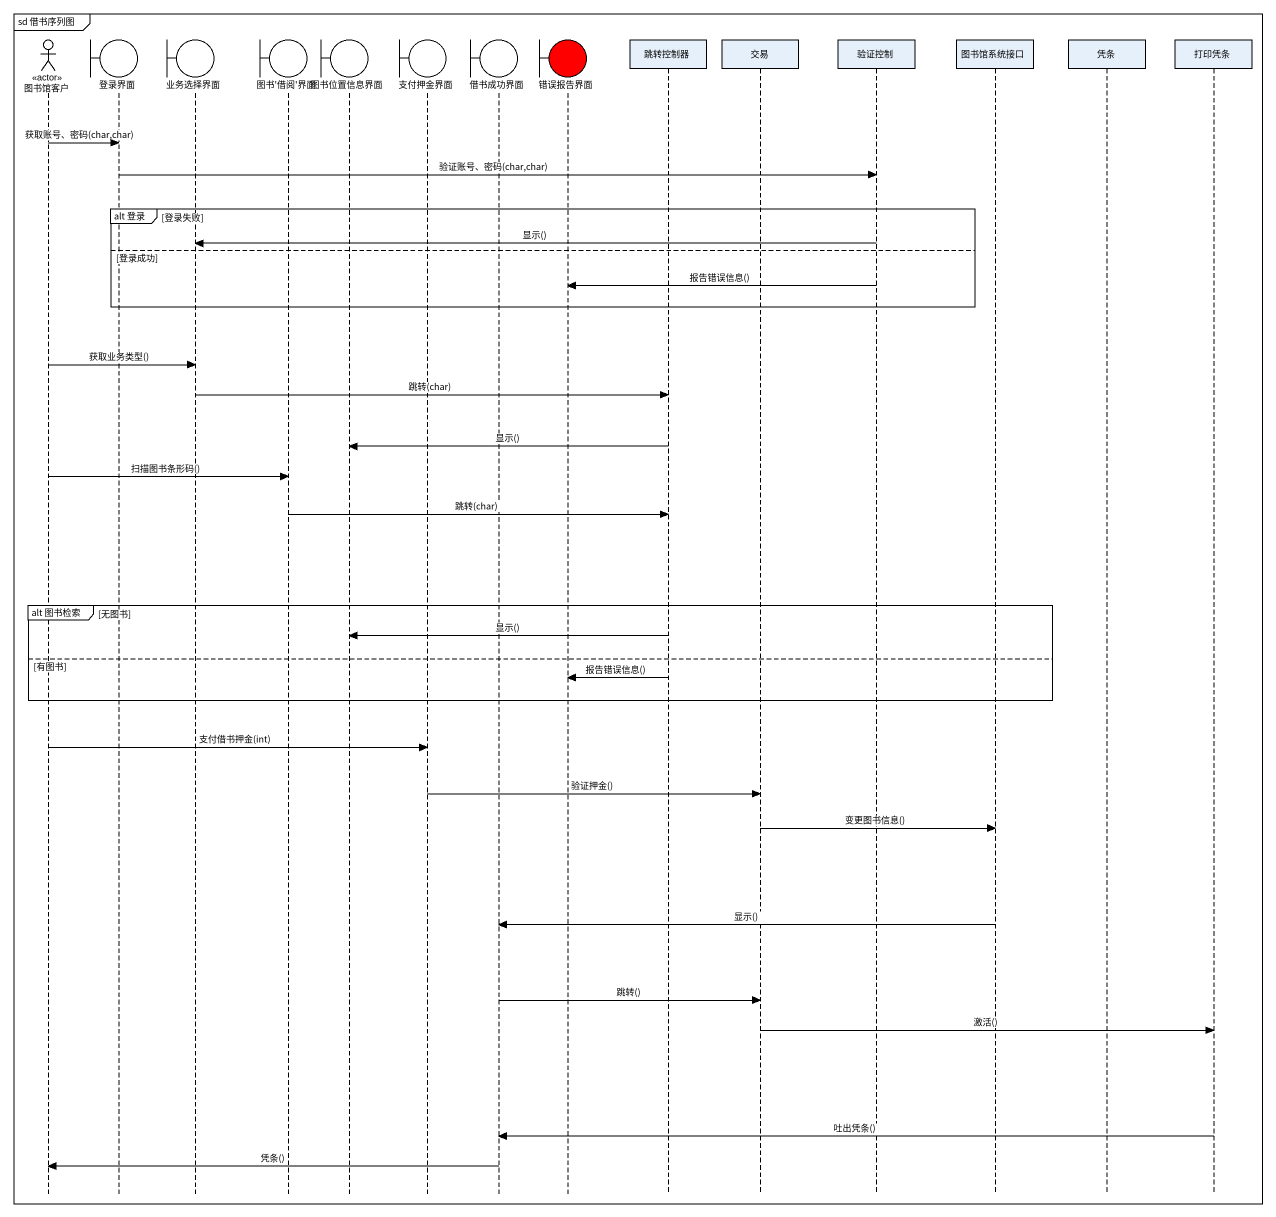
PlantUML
@startuml
mainframe sd 借书序列图
hide footbox
actor 图书馆客户 <<actor>>
boundary 登录界面
boundary 业务选择界面
boundary "图书'借阅'界面" as 图书_借阅_界面
boundary 图书位置信息界面
boundary 支付押金界面
boundary 借书成功界面
boundary 错误报告界面 #FF0000
participant 跳转控制器
participant 交易
participant 验证控制
participant 图书馆系统接口
participant 凭条
participant 打印凭条

图书馆客户 -> 登录界面 : 获取账号、密码(char,char)
登录界面 -> 验证控制 : 验证账号、密码(char,char)
group alt 登录 [登录失败]
  验证控制 -> 业务选择界面 : 显示()
else 登录成功
  验证控制 -> 错误报告界面 : 报告错误信息()
end
图书馆客户 -> 业务选择界面 : 获取业务类型()
业务选择界面 -> 跳转控制器 : 跳转(char)
跳转控制器 -> 图书位置信息界面 : 显示()
图书馆客户 -> 图书_借阅_界面 : 扫描图书条形码()
图书_借阅_界面 -> 跳转控制器 : 跳转(char)
group alt 图书检索 [无图书]
  跳转控制器 -> 图书位置信息界面 : 显示()
else 有图书
  跳转控制器 -> 错误报告界面 : 报告错误信息()
end
图书馆客户 -> 支付押金界面 : 支付借书押金(int)
支付押金界面 -> 交易 : 验证押金()
交易 -> 图书馆系统接口 : 变更图书信息()
图书馆系统接口 -> 借书成功界面 : 显示()
借书成功界面 -> 交易 : 跳转()
交易 -> 打印凭条 : 激活()
打印凭条 -> 借书成功界面 : 吐出凭条()
借书成功界面 -> 图书馆客户 : 凭条()
@enduml
